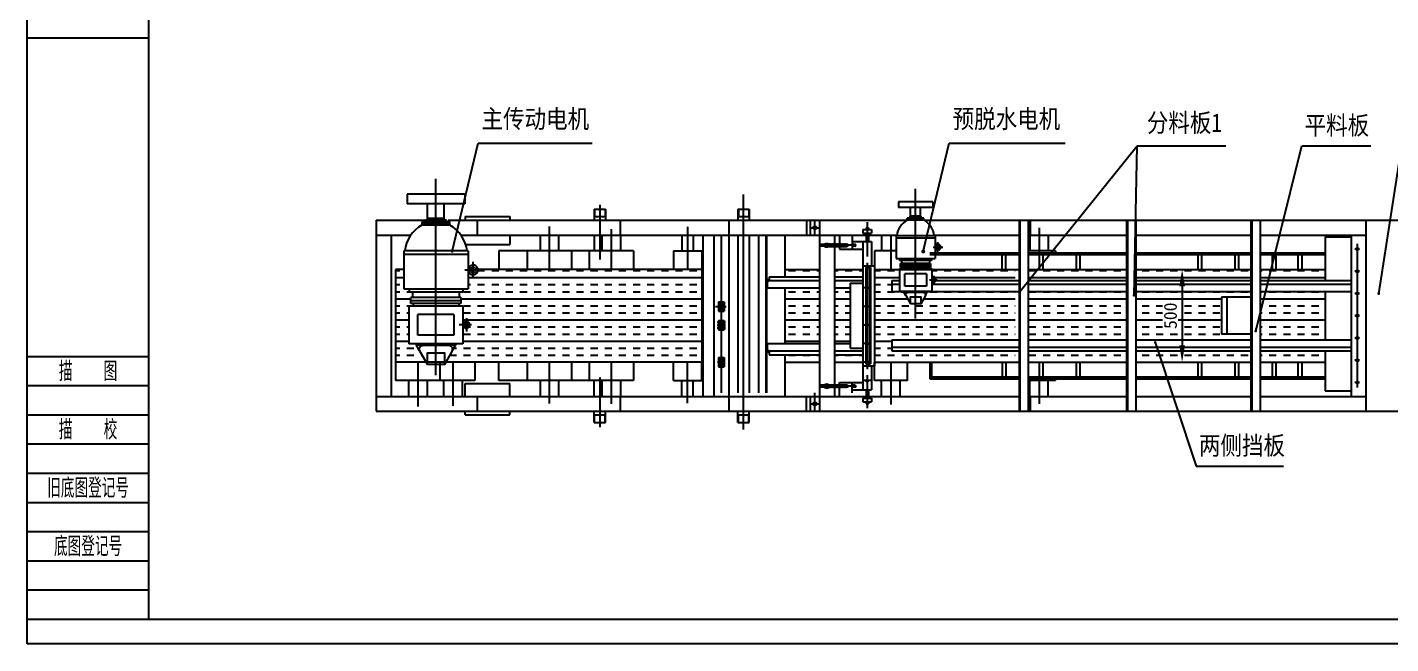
# Model space of a CAD drawing. Header units: millimetres. Extents: x 240499 to 260805, y 23743 to 31534.
# Drawn here: x 240499 to 247848, y 23743 to 27067 of the extents above; entities that cross this region are included whole.
import ezdxf
from ezdxf.enums import TextEntityAlignment as Align
from ezdxf.lldxf.tags import DXFTag

# ---------------------------------------------------------------- set-up
doc = ezdxf.new("R2010")
doc.units = ezdxf.units.MM
for name, color, linetype in [('3A', 6, 'GEN3A'), ('3中心线层', 1, 'CENTER'), ('4', 3, 'Continuous'), ('4虚线层', 6, 'DASHED'), ('6', 2, 'Continuous'), ('RAHM2', 1, 'Continuous'), ('RAHM3', 2, 'Continuous'), ('RAHM5', 7, 'Continuous'), ('TILE1', 5, 'Continuous')]:
    doc.layers.add(name, color=color, linetype=linetype)
doc.styles.add('66', font='仿宋_GB2312', dxfattribs={"width": 0.85})
doc.styles.add('HZ', font='geniso', dxfattribs={"width": 0.7, "bigfont": 'hztxt'})
tags = doc.linetypes.add('CENTER', pattern=[2, 1.25, -0.25, 0.25, -0.25]).pattern_tags.tags
tags[10:11] = [DXFTag(74, 4), DXFTag(75, 0), DXFTag(340, '0'), DXFTag(46, 1.0), DXFTag(50, 0.0), DXFTag(44, 0.0), DXFTag(45, 0.0)]
tags[8:9] = [DXFTag(74, 4), DXFTag(75, 0), DXFTag(340, '0'), DXFTag(46, 1.0), DXFTag(50, 0.0), DXFTag(44, 0.0), DXFTag(45, 0.0)]
tags[6:7] = [DXFTag(74, 4), DXFTag(75, 0), DXFTag(340, '0'), DXFTag(46, 1.0), DXFTag(50, 0.0), DXFTag(44, 0.0), DXFTag(45, 0.0)]
tags[4:5] = [DXFTag(74, 4), DXFTag(75, 0), DXFTag(340, '0'), DXFTag(46, 1.0), DXFTag(50, 0.0), DXFTag(44, 0.0), DXFTag(45, 0.0)]
tags = doc.linetypes.add('DASHED', pattern=[0.75, 0.5, -0.25]).pattern_tags.tags
tags[6:7] = [DXFTag(74, 4), DXFTag(75, 0), DXFTag(340, '0'), DXFTag(46, 1.0), DXFTag(50, 0.0), DXFTag(44, 0.0), DXFTag(45, 0.0)]
tags[4:5] = [DXFTag(74, 4), DXFTag(75, 0), DXFTag(340, '0'), DXFTag(46, 1.0), DXFTag(50, 0.0), DXFTag(44, 0.0), DXFTag(45, 0.0)]
tags = doc.linetypes.add('GEN3A', pattern=[3.75, 3, -0.75]).pattern_tags.tags
tags[6:7] = [DXFTag(74, 4), DXFTag(75, 0), DXFTag(340, '0'), DXFTag(46, 1.0), DXFTag(50, 0.0), DXFTag(44, 0.0), DXFTag(45, 0.0)]
tags[4:5] = [DXFTag(74, 4), DXFTag(75, 0), DXFTag(340, '0'), DXFTag(46, 1.0), DXFTag(50, 0.0), DXFTag(44, 0.0), DXFTag(45, 0.0)]
doc.dimstyles.new('GEN-ISO', dxfattribs={"dimscale": 7, "dimtxt": 8, "dimasz": 6, "dimexe": 3, "dimexo": 0, "dimgap": 3, "dimtad": 1, "dimdsep": 46, "dimtxsty": 'Standard', "dimcen": 0, "dimclrd": 256, "dimclre": 256, "dimclrt": 2, "dimadec": 0, "dimazin": 0, "dimtp": 0.1, "dimtm": 0.1, "dimtfac": 0.71, "dimtmove": 0, "dimatfit": 3, "dimfxl": 1, "dimtfill": 1, "dimtolj": 1, "dimtzin": 0, "dimarcsym": 0})
doc.dimstyles.new('GEN-ISO$7', dxfattribs={"dimscale": 7, "dimtxt": 8, "dimasz": 6, "dimexe": 3, "dimexo": 0, "dimgap": 3, "dimtad": 1, "dimdsep": 46, "dimtxsty": 'Standard', "dimcen": 0, "dimclrd": 256, "dimclre": 256, "dimclrt": 2, "dimadec": 0, "dimazin": 0, "dimtp": 0.1, "dimtm": 0.1, "dimtfac": 0.71, "dimtmove": 0, "dimatfit": 3, "dimldrblk": 'DOT', "dimfxl": 1, "dimtfill": 1, "dimtolj": 1, "dimtzin": 0, "dimarcsym": 0})

# ---------------------------------------------------------------- blocks, each defined once
blk = doc.blocks.new('3333333')
for p, q in [((129754, 11332), (129238, 11332)), ((129238, 11332), (129238, 11332)), ((129238, 11332), (129238, 11246)), ((129754, 11332), (129754, 11246)), ((129754, 11246), (129238, 11246)), ((129421, 11116), (129421, 11246)), ((129571, 11116), (129571, 11246)), ((129621, 11086), (129371, 11086)), ((129371, 11056), (129371, 11086)), ((129621, 11071), (129371, 11071)), ((129621, 11056), (129371, 11056)), ((129591, 11101), (129401, 11101)), ((129401, 11101), (129401, 11086)), ((129421, 11116), (129421, 11101)), ((129571, 11116), (129421, 11116)), ((129571, 11101), (129571, 11116)), ((129591, 11086), (129591, 11101)), ((129621, 11056), (129621, 11086)), ((129786, 10823), (129206, 10823)), ((129206, 10823), (129206, 10481)), ((129206, 10793), (129786, 10793)), ((129786, 10823), (129786, 10481)), ((129786, 10677), (129786, 10627)), ((129796, 10677), (129786, 10677)), ((129796, 10627), (129796, 10677)), ((129796, 10677), (129804, 10665)), ((129786, 10627), (129796, 10627)), ((129796, 10627), (129804, 10639)), ((129206, 10481), (129786, 10481)), ((129256, 10481), (129256, 10451)), ((129736, 10451), (129256, 10451)), ((129286, 10451), (129286, 10406)), ((129706, 10451), (129706, 10406)), ((129736, 10481), (129736, 10451)), ((129253, 10331), (129738, 10331)), ((129253, 10331), (129253, 9987)), ((129271, 10351), (129271, 10406)), ((129721, 10406), (129271, 10406)), ((129721, 10376), (129271, 10376)), ((129721, 10351), (129271, 10351)), ((129291, 10351), (129291, 10331)), ((129701, 10351), (129701, 10331)), ((129721, 10406), (129721, 10351)), ((129738, 10331), (129738, 9987)), ((129658, 10251), (129333, 10251)), ((129333, 10067), (129333, 10251)), ((129658, 10251), (129658, 10067)), ((129738, 10177), (129738, 10142)), ((129745, 10177), (129738, 10177)), ((129738, 10167), (129738, 10151)), ((129745, 10177), (129751, 10169)), ((129745, 10142), (129745, 10177)), ((129658, 10067), (129333, 10067)), ((129738, 10142), (129745, 10142)), ((129745, 10142), (129751, 10150)), ((129738, 9987), (129253, 9987)), ((129348, 9926), (129419, 9801)), ((129643, 9926), (129573, 9801))]:
    blk.add_line(p, q)
for points in [[(129321, 9977), (129321, 9987), (129671, 9987), (129671, 9977)], [(129419, 9801), (129419, 9906), (129573, 9906), (129573, 9801)]]:
    blk.add_lwpolyline(points, close=True)
for points in [[(129348, 9926), (129321, 9977)], [(129643, 9926), (129671, 9977)]]:
    blk.add_lwpolyline(points)
blk.add_lwpolyline([(129348, 9926), (129348, 9941, -0.414214), (129385, 9977), (129607, 9977, -0.414214), (129643, 9941), (129643, 9926)], format="xyb")
for centre, radius in [((129830, 10652), 24), ((129769, 10159), 17)]:
    blk.add_circle(centre, radius)
for centre, radius, start, end in [((129514, 10792), 300, 118.5644, 174.1616), ((129477, 10792), 300, 5.8384, 61.4356), ((129830, 10652), 44, 214.1502, 145.8498), ((129769, 10159), 31, 214.5929, 145.4071)]:
    blk.add_arc(centre, radius, start, end)
at = {"layer": '3中心线层', "ltscale": 200}
blk.add_line((129496, 9707), (129496, 11472), dxfattribs=at)
at = {"layer": '4'}
for p, q in [((129830, 10578), (129830, 10726)), ((129756, 10652), (129904, 10652)), ((129769, 10220), (129769, 10098)), ((129816, 10159), (129704, 10159))]:
    blk.add_line(p, q, dxfattribs=at)
blk = doc.blocks.new('GB-A3')
blk.add_line((25, 5), (0, 5))
blk.add_lwpolyline([(25, 5), (25, 292), (415, 292), (415, 5)], close=True)
at = {"layer": 'RAHM2'}
for p, q in [((25, 53), (0, 53)), ((25, 41), (0, 41)), ((25, 29), (0, 29)), ((25, 17), (0, 17)), ((25, 11), (0, 11))]:
    blk.add_line(p, q, dxfattribs=at)
at = {"layer": 'RAHM3'}
for p, q in [((25, 124.5), (0, 124.5)), ((25, 59), (0, 59)), ((25, 47), (0, 47)), ((25, 35), (0, 35)), ((25, 23), (0, 23))]:
    blk.add_line(p, q, dxfattribs=at)
at = {"layer": 'TILE1'}
blk.add_line((0, 0), (0, 297), dxfattribs=at)
blk.add_lwpolyline([(0, 297), (420, 297), (420, 0), (0, 0)], dxfattribs=at)
at = {"layer": 'RAHM2', "style": 'HZ', "width": 0.7}
for s, p in [('描    图', (12.5, 54)), ('描    校', (12.5, 42)), ('旧底图登记号', (12.5, 30)), ('底图登记号', (12.5, 18))]:
    blk.add_text(s, height=4, dxfattribs=at).set_placement(p, align=Align.CENTER)
at = {"layer": 'RAHM5', "style": 'HZ', "width": 0.7}
blk.add_attdef('GEN-TITLE-NR{8.15}', text='', height=7, rotation=180, dxfattribs=at).set_placement((54.84, 285.73), align=Align.MIDDLE)
blk = doc.blocks.new('_Dot')
at = {"color": 0, "linetype": 'ByBlock', "lineweight": -2}
blk.add_line((-0.5, 0), (-1, 0), dxfattribs=at)
at = {"color": 0, "linetype": 'ByBlock', "const_width": 0.5}
blk.add_lwpolyline([(-0.25, 0, 1), (0.25, 0, 1)], format="xyb", close=True, dxfattribs=at)
blk = doc.blocks.new('*D1503')
at = {"layer": '4', "lineweight": -2}
for p, q in [((246537.6, 25761.4), (246779.4, 25761.4)), ((246723.4, 25670.4), (246723.4, 25352.4)), ((246537.6, 25261.4), (246779.4, 25261.4))]:
    blk.add_line(p, q, dxfattribs=at)
at = {"layer": '4'}
for points in [[(246708.2, 25670.4), (246738.6, 25670.4), (246723.4, 25761.4)], [(246708.2, 25352.4), (246738.6, 25352.4), (246723.4, 25261.4)]]:
    blk.add_solid(points, dxfattribs=at)
at = {"layer": 'Defpoints', "color": 0}
for p in [(246537.6, 25761.4), (246537.6, 25261.4), (246723.4, 25261.4)]:
    blk.add_point(p, dxfattribs=at)
at = {"layer": '4', "color": 2, "insert": (246660.4, 25511.4), "char_height": 70, "attachment_point": 5, "rotation": 90, "bg_fill": 3, "box_fill_scale": 1.1, "bg_fill_color": 256, "bg_fill_true_color": 13158600, "bg_fill_transparency": 10345212}
blk.add_mtext('\\A1;500', dxfattribs=at)

msp = doc.modelspace()

# ---------------------------------------------------------------- hatches: boundary and pattern name
at = {"layer": '6'}
h = msp.add_hatch(dxfattribs=at)
h.set_pattern_fill('INSUL', color=256, scale=12, style=0)
h.paths.add_polyline_path([(242555.879, 25565.993), (242578.379, 25565.993), (242578.379, 25577.993), (242566.379, 25577.993), (242566.379, 25610.993), (242575.379, 25610.993), (242575.379, 25637.693), (242557.379, 25637.693), (242557.379, 25655.693), (242527.379, 25655.693), (242527.379, 25761.443), (242484.203, 25761.443), (242484.203, 25261.443), (242647.39, 25261.443), (242612.879, 25322.633), (242596.379, 25353.593), (242596.379, 25359.593), (242555.879, 25359.593)])
h = msp.add_hatch(dxfattribs=at)
h.set_pattern_fill('INSUL', color=256, scale=12, style=0)
edge = h.paths.add_edge_path()
edge.add_ellipse((242901.779, 25758.303), major_axis=(-18.668, 18.668), ratio=1, start_angle=225, end_angle=231.8309281, ccw=False)
edge.add_ellipse((242901.779, 25758.303), major_axis=(-18.668, 18.668), ratio=1, start_angle=135, end_angle=225, ccw=False)
edge.add_ellipse((242901.779, 25758.303), major_axis=(-18.668, 18.668), ratio=1, start_angle=79.1501548, end_angle=135, ccw=False)
edge.add_line((242879.931, 25743.483), (242875.379, 25743.483))
edge.add_line((242875.379, 25743.483), (242875.379, 25655.693))
edge.add_line((242875.379, 25655.693), (242845.379, 25655.693))
edge.add_line((242845.379, 25655.693), (242845.379, 25637.693))
edge.add_line((242845.379, 25637.693), (242827.379, 25637.693))
edge.add_line((242827.379, 25637.693), (242827.379, 25610.993))
edge.add_line((242827.379, 25610.993), (242836.379, 25610.993))
edge.add_line((242836.379, 25610.993), (242836.379, 25577.993))
edge.add_line((242836.379, 25577.993), (242824.379, 25577.993))
edge.add_line((242824.379, 25577.993), (242824.379, 25565.993))
edge.add_line((242824.379, 25565.993), (242846.879, 25565.993))
edge.add_line((242846.879, 25565.993), (242846.879, 25473.353))
edge.add_line((242846.879, 25473.353), (242850.167, 25473.353))
edge.add_ellipse((242865.479, 25462.793), major_axis=(13.152, 13.152), ratio=1, start_angle=405, end_angle=460.4070863, ccw=False)
edge.add_ellipse((242865.479, 25462.793), major_axis=(13.152, 13.152), ratio=1, start_angle=315, end_angle=405, ccw=False)
edge.add_ellipse((242865.479, 25462.793), major_axis=(13.152, 13.152), ratio=1, start_angle=225, end_angle=315, ccw=False)
edge.add_ellipse((242865.479, 25462.793), major_axis=(13.152, 13.152), ratio=1, start_angle=169.5929137, end_angle=225, ccw=False)
edge.add_line((242850.167, 25452.233), (242846.879, 25452.233))
edge.add_line((242846.879, 25452.233), (242846.879, 25359.593))
edge.add_line((242846.879, 25359.593), (242806.379, 25359.593))
edge.add_line((242806.379, 25359.593), (242806.379, 25353.593))
edge.add_line((242806.379, 25353.593), (242789.879, 25322.633))
edge.add_line((242789.879, 25322.633), (242755.367, 25261.443))
edge.add_line((242755.367, 25261.443), (244133.784, 25261.443))
edge.add_line((244133.784, 25261.443), (244133.784, 25761.443))
edge.add_line((244133.784, 25761.443), (242927.991, 25761.443))
h = msp.add_hatch(dxfattribs=at)
h.set_pattern_fill('DOTS', color=256, scale=40, style=0)
h.paths.add_polyline_path([(244769.284, 25761.443), (244582.284, 25761.443), (244582.284, 25721.443), (244769.284, 25721.443)])
h.paths.add_polyline_path([(245002.855, 25761.443), (244849.284, 25761.443), (244849.284, 25721.443), (245002.855, 25721.443)])
h = msp.add_hatch(dxfattribs=at)
h.set_pattern_fill('DOTS', color=256, scale=30, style=0)
h.paths.add_polyline_path([(244769.284, 25761.443), (244582.284, 25761.443), (244582.284, 25721.443), (244769.284, 25721.443)])
h.paths.add_polyline_path([(245002.855, 25761.443), (244849.284, 25761.443), (244849.284, 25721.443), (245002.855, 25721.443)])
h = msp.add_hatch(dxfattribs=at)
h.set_pattern_fill('INSUL', color=256, scale=12, style=0)
h.paths.add_polyline_path([(244769.284, 25721.443), (244769.284, 25761.443), (244582.284, 25761.443), (244582.284, 25721.443)])
h.paths.add_polyline_path([(244849.284, 25761.443), (244849.284, 25721.443), (245002.855, 25721.443), (245002.855, 25761.443)])
h.paths.add_polyline_path([(244849.284, 25661.443), (244849.284, 25361.443), (244934.082, 25361.443), (244934.082, 25661.443)])
h.paths.add_polyline_path([(244769.284, 25661.443), (244582.284, 25661.443), (244582.284, 25361.443), (244769.284, 25361.443)])
h.paths.add_polyline_path([(244582.284, 25301.443), (244582.284, 25261.443), (244769.284, 25261.443), (244769.284, 25301.443)])
h.paths.add_polyline_path([(244849.284, 25301.443), (244849.284, 25261.443), (245002.855, 25261.443), (245002.855, 25301.443)])
h = msp.add_hatch(dxfattribs=at)
h.set_pattern_fill('INSUL', color=256, scale=12, style=0)
h.paths.add_polyline_path([(245824.284, 25641.443), (245349.896, 25641.443), (245349.896, 25638.755), (245339.996, 25620.179), (245314.616, 25575.179), (245259.176, 25575.179), (245233.796, 25620.179), (245223.896, 25638.755), (245223.896, 25641.443), (245159.284, 25641.443), (245159.284, 25701.443), (245199.596, 25701.443), (245199.596, 25761.443), (245064.471, 25761.443), (245064.471, 25261.443), (245824.284, 25261.443), (245824.284, 25321.443), (245159.284, 25321.443), (245159.284, 25381.443), (245824.284, 25381.443)])
edge = h.paths.add_edge_path()
edge.add_line((245824.284, 25761.443), (245583.697, 25761.443))
edge.add_line((245583.697, 25761.443), (245374.196, 25761.443))
edge.add_line((245374.196, 25761.443), (245374.196, 25710.611))
edge.add_line((245374.196, 25710.611), (245376.169, 25710.611))
edge.add_ellipse((245385.356, 25704.275), major_axis=(7.891, 7.891), ratio=1, start_angle=405, end_angle=460.4070863, ccw=False)
edge.add_ellipse((245385.356, 25704.275), major_axis=(7.891, 7.891), ratio=1, start_angle=315, end_angle=405, ccw=False)
edge.add_ellipse((245385.356, 25704.275), major_axis=(7.891, 7.891), ratio=1, start_angle=300.3027359, end_angle=315, ccw=False)
edge.add_line((245396.15, 25701.443), (245824.284, 25701.443))
edge.add_line((245824.284, 25701.443), (245824.284, 25761.443))
h = msp.add_hatch(dxfattribs=at)
h.set_pattern_fill('INSUL', color=256, scale=12, style=0)
h.paths.add_polyline_path([(246424.284, 25381.443), (246424.284, 25641.443), (245894.284, 25641.443), (245894.284, 25381.443)])
h.paths.add_polyline_path([(246424.284, 25701.443), (246424.284, 25761.443), (245894.284, 25761.443), (245894.284, 25701.443)])
h.paths.add_polyline_path([(246424.284, 25261.443), (246424.284, 25321.443), (245894.284, 25321.443), (245894.284, 25261.443)])
h = msp.add_hatch(dxfattribs=at)
h.set_pattern_fill('INSUL', color=256, scale=12, style=0)
h.paths.add_polyline_path([(247094.284, 25701.443), (247094.284, 25761.443), (246474.284, 25761.443), (246474.284, 25701.443)])
h.paths.add_polyline_path([(246474.284, 25321.443), (246474.284, 25261.443), (247094.284, 25261.443), (247094.284, 25321.443)])
h = msp.add_hatch(dxfattribs=at)
h.set_pattern_fill('INSUL', color=256, scale=12, style=0)
h.paths.add_polyline_path([(247494.284, 25701.443), (247494.284, 25761.443), (247144.284, 25761.443), (247144.284, 25701.443)])
h = msp.add_hatch(dxfattribs=at)
h.set_pattern_fill('INSUL', color=256, scale=12, style=0)
h.paths.add_polyline_path([(246474.284, 25641.443), (246474.284, 25381.443), (247094.284, 25381.443), (247094.284, 25411.443), (246936.187, 25411.443), (246936.187, 25611.443), (247094.284, 25611.443), (247094.284, 25641.443)])
h.paths.add_polyline_path([(246607.915, 25412.277), (246607.915, 25610.61), (246712.915, 25610.61), (246712.915, 25412.277)], flags=24)
h = msp.add_hatch(dxfattribs=at)
h.set_pattern_fill('INSUL', color=256, scale=12, style=0)
h.paths.add_polyline_path([(247494.284, 25381.443), (247494.284, 25641.443), (247144.284, 25641.443), (247144.284, 25381.443)])
h = msp.add_hatch(dxfattribs=at)
h.set_pattern_fill('INSUL', color=256, scale=12, style=0)
h.paths.add_polyline_path([(247494.284, 25261.443), (247494.284, 25321.443), (247144.284, 25321.443), (247144.284, 25261.443)])

# ---------------------------------------------------------------- linework, layer by layer
for p, q in [((242379.284, 26026.443), (242644.379, 26026.443)), ((242379.284, 26026.443), (242379.284, 24996.443)), ((242766.379, 26026.443), (245240.86, 26026.443)), ((242859.284, 26046.443), (243099.284, 26046.443)), ((242859.284, 26046.443), (242859.284, 26026.443)), ((242924.284, 26026.443), (242924.284, 25946.443)), ((243099.284, 26046.443), (243099.284, 26026.443)), ((243554.738, 26086.443), (243614.738, 26086.443)), ((243554.738, 26086.443), (243554.738, 26026.443)), ((243554.738, 26046.443), (243614.738, 26046.443)), ((243614.738, 26086.443), (243614.738, 26026.443)), ((243694.284, 26026.443), (243694.284, 25946.443)), ((244279.284, 26026.443), (244279.284, 24996.443)), ((244329.284, 26086.443), (244389.284, 26086.443)), ((244329.284, 26086.443), (244329.284, 26026.443)), ((244329.284, 26086.443), (244329.284, 26026.443)), ((244329.284, 26046.443), (244389.284, 26046.443)), ((244389.284, 26086.443), (244389.284, 26026.443)), ((244699.284, 26026.443), (244699.284, 25946.443)), ((244719.284, 26026.443), (244719.284, 25946.443)), ((244769.284, 26026.443), (244769.284, 25961.443)), ((244769.284, 26026.443), (244769.284, 24996.443)), ((245332.932, 26026.443), (248094.284, 26026.443)), ((245844.284, 26026.443), (245844.284, 24996.443)), ((245894.284, 26026.443), (245894.284, 24996.443)), ((245904.284, 26026.443), (246004.284, 26026.443)), ((245904.284, 26026.443), (245904.284, 25946.443)), ((246424.284, 26026.443), (246424.284, 24996.443)), ((246474.284, 26026.443), (246474.284, 24996.443)), ((247094.284, 26026.443), (247094.284, 24996.443)), ((247144.284, 26026.443), (247144.284, 24996.443)), ((247713.413, 26026.443), (247713.413, 24996.443)), ((242379.284, 25946.443), (242565.417, 25946.443)), ((242459.284, 25946.443), (242459.284, 25076.443)), ((242837.34, 25946.443), (245020.176, 25946.443)), ((243099.284, 25946.443), (243099.284, 25896.443)), ((243262.284, 25946.443), (243262.284, 25861.443)), ((243362.284, 25946.443), (243362.284, 25861.443)), ((243554.738, 25946.443), (243554.738, 25861.443)), ((243596.284, 25946.443), (243596.284, 25861.443)), ((243696.284, 25946.443), (243696.284, 25861.443)), ((244027.284, 25946.443), (244027.284, 25861.443)), ((244087.284, 25946.443), (244087.284, 25861.443)), ((244139.284, 25946.443), (244139.284, 25076.443)), ((244199.284, 25946.443), (244199.284, 25761.443)), ((244199.284, 25946.443), (244199.284, 25076.443)), ((244482.284, 25946.443), (244482.284, 25096.443)), ((244849.284, 25946.443), (244849.284, 25076.443)), ((244875.794, 25946.443), (244875.794, 25896.443)), ((244945.076, 25946.443), (244945.076, 25871.443)), ((245002.855, 25976.443), (245049.784, 25976.443)), ((245002.855, 25976.443), (245002.855, 25956.443)), ((245002.855, 25956.443), (245049.784, 25956.443)), ((245020.176, 25986.443), (245032.176, 25986.443)), ((245020.176, 25986.443), (245020.176, 25976.443)), ((245020.176, 25956.443), (245020.176, 25911.443)), ((245032.176, 25986.443), (245032.176, 25976.443)), ((245032.176, 25956.443), (245032.176, 25911.443)), ((245032.176, 25946.443), (245186.484, 25946.443)), ((245049.784, 25976.443), (245049.784, 25956.443)), ((245103.584, 25946.443), (245103.584, 25861.443)), ((245387.307, 25946.443), (245849.284, 25946.443)), ((245894.284, 25946.443), (246004.284, 25946.443)), ((245902.084, 25947.389), (245902.084, 25861.443)), ((245904.284, 25946.443), (246429.284, 25946.443)), ((246002.084, 25946.443), (246003.697, 25946.443)), ((246002.084, 25946.443), (246002.084, 25861.443)), ((246474.284, 25946.443), (247094.284, 25946.443)), ((247144.284, 25946.443), (247713.413, 25946.443)), ((247633.991, 25946.443), (247633.991, 25076.443)), ((242862.071, 25896.443), (243099.284, 25896.443)), ((244582.284, 25941.443), (244582.284, 25721.443)), ((244875.794, 25886.443), (244875.794, 25871.443)), ((244875.794, 25871.443), (245002.855, 25871.443)), ((244945.076, 25911.443), (245049.784, 25911.443)), ((244960.087, 25896.443), (244945.076, 25896.443)), ((244960.087, 25886.443), (244945.076, 25886.443)), ((245002.855, 25911.443), (245002.855, 25111.443)), ((245049.784, 25911.443), (245049.784, 25781.443)), ((247494.284, 25936.443), (247494.284, 25701.443)), ((247494.284, 25936.443), (247633.991, 25936.443)), ((243526.786, 25861.443), (243039.784, 25861.443)), ((243039.784, 25861.443), (243039.784, 25761.443)), ((243192.786, 25861.443), (243192.786, 25761.443)), ((243431.784, 25861.443), (243431.784, 25761.443)), ((243765.784, 25861.443), (243526.786, 25861.443)), ((243526.786, 25861.443), (243526.786, 25761.443)), ((243765.784, 25861.443), (243765.784, 25761.443)), ((243981.303, 25861.443), (244134.303, 25861.443)), ((243981.303, 25861.443), (243981.303, 25761.443)), ((244134.303, 25861.443), (244134.303, 25761.443)), ((245182.496, 25861.443), (245064.471, 25861.443)), ((245064.471, 25861.443), (245064.471, 25761.443)), ((245362.812, 25851.443), (245849.284, 25851.443)), ((245362.812, 25841.443), (245849.284, 25841.443)), ((245583.697, 25841.443), (245849.284, 25841.443)), ((245752.812, 25761.443), (245752.812, 25841.443)), ((245772.812, 25761.443), (245772.812, 25841.443)), ((246041.197, 25861.443), (245894.284, 25861.443)), ((245894.284, 25851.443), (246429.284, 25851.443)), ((245894.284, 25841.443), (246429.284, 25841.443)), ((245952.812, 25841.443), (245952.812, 25761.443)), ((245972.812, 25841.443), (245972.812, 25761.443)), ((246041.197, 25861.443), (246041.197, 25851.443)), ((246074.284, 25841.443), (246429.284, 25841.443)), ((246152.812, 25841.443), (246152.812, 25761.443)), ((246172.812, 25841.443), (246172.812, 25761.443)), ((246474.284, 25851.443), (247094.284, 25851.443)), ((246474.284, 25841.443), (247094.284, 25841.443)), ((246673.697, 25841.443), (247094.284, 25841.443)), ((246807.812, 25841.443), (246807.812, 25761.443)), ((246827.812, 25841.443), (246827.812, 25761.443)), ((247007.812, 25841.443), (247007.812, 25761.443)), ((247027.812, 25841.443), (247027.812, 25761.443)), ((247144.284, 25851.443), (247494.284, 25851.443)), ((247144.284, 25841.443), (247494.284, 25841.443)), ((247144.284, 25841.443), (247494.284, 25841.443)), ((247207.812, 25841.443), (247207.812, 25761.443)), ((247227.812, 25841.443), (247227.812, 25761.443)), ((247347.812, 25841.443), (247347.812, 25761.443)), ((247367.812, 25841.443), (247367.812, 25761.443)), ((242484.203, 25761.443), (242484.203, 25261.443)), ((242527.379, 25761.443), (242484.203, 25761.443)), ((244133.784, 25761.443), (242927.991, 25761.443)), ((244133.784, 25761.443), (244133.784, 25261.443)), ((244582.284, 25761.443), (244769.284, 25761.443)), ((244849.284, 25761.443), (245002.855, 25761.443)), ((245002.855, 25781.443), (245064.471, 25781.443)), ((245017.659, 25771.443), (245042.855, 25771.443)), ((245017.659, 25771.443), (245017.659, 25251.443)), ((245037.659, 25771.443), (245037.659, 25251.443)), ((245042.855, 25771.443), (245042.855, 25251.443)), ((245064.471, 25781.443), (245064.471, 25241.443)), ((245064.471, 25761.443), (245849.284, 25761.443)), ((245583.697, 25761.443), (245849.284, 25761.443)), ((245894.284, 25761.443), (246429.284, 25761.443)), ((246474.284, 25761.443), (247093.697, 25761.443)), ((247144.284, 25761.443), (247494.284, 25761.443)), ((247494.284, 25761.443), (247494.284, 25701.443)), ((244482.284, 25661.443), (244769.284, 25661.443)), ((244487.284, 25691.443), (244487.284, 25661.443)), ((244487.284, 25661.443), (244487.284, 25691.443)), ((244492.284, 25706.443), (244497.284, 25706.443)), ((244497.284, 25721.443), (244769.284, 25721.443)), ((244497.284, 25721.443), (244497.284, 25701.443)), ((244497.284, 25701.443), (244769.284, 25701.443)), ((244582.284, 25661.443), (244582.284, 25361.443)), ((244849.284, 25721.443), (245002.855, 25721.443)), ((244849.284, 25701.443), (245002.855, 25701.443)), ((244849.284, 25661.443), (244934.082, 25661.443)), ((244934.082, 25686.443), (245002.855, 25686.443)), ((244934.082, 25686.443), (244934.082, 25336.443)), ((245159.284, 25701.443), (245199.596, 25701.443)), ((245159.284, 25701.443), (245159.284, 25641.443)), ((245159.284, 25681.443), (245199.596, 25681.443)), ((245374.196, 25681.443), (245849.284, 25681.443)), ((245396.15, 25701.443), (245849.284, 25701.443)), ((245583.697, 25681.443), (245593.201, 25681.443)), ((245894.284, 25701.443), (246429.284, 25701.443)), ((245894.284, 25681.443), (246429.284, 25681.443)), ((246474.284, 25701.443), (247093.697, 25701.443)), ((246474.284, 25681.443), (247093.697, 25681.443)), ((247144.284, 25701.443), (247633.991, 25701.443)), ((247144.284, 25681.443), (247633.991, 25681.443)), ((245159.284, 25641.443), (245223.896, 25641.443)), ((245349.896, 25641.443), (245849.284, 25641.443)), ((245894.284, 25641.443), (246429.284, 25641.443)), ((246474.284, 25641.443), (247093.697, 25641.443)), ((247094.284, 25611.443), (246936.187, 25611.443)), ((246936.187, 25611.443), (246936.187, 25411.443)), ((246964.455, 25611.443), (246964.455, 25411.443)), ((247144.284, 25641.443), (247633.991, 25641.443)), ((247494.284, 25641.443), (247494.284, 25381.443)), ((244230.284, 25486.443), (244230.284, 25436.443)), ((244248.284, 25486.443), (244248.284, 25436.443)), ((244482.284, 25361.443), (244769.284, 25361.443)), ((244487.284, 25361.443), (244487.284, 25331.443)), ((244849.284, 25361.443), (244934.082, 25361.443)), ((245159.284, 25381.443), (245159.284, 25321.443)), ((245159.284, 25381.443), (245849.284, 25381.443)), ((245894.284, 25381.443), (246429.284, 25381.443)), ((246474.284, 25381.443), (247094.284, 25381.443)), ((247094.284, 25411.443), (246936.187, 25411.443)), ((247144.284, 25381.443), (247633.991, 25381.443)), ((244230.284, 25286.443), (244230.284, 25236.443)), ((244248.284, 25286.443), (244248.284, 25236.443)), ((244492.284, 25316.443), (244497.284, 25316.443)), ((244497.284, 25321.443), (244769.284, 25321.443)), ((244497.284, 25321.443), (244497.284, 25301.443)), ((244497.284, 25301.443), (244769.284, 25301.443)), ((244582.284, 25301.443), (244582.284, 25076.443)), ((244849.284, 25321.443), (245002.855, 25321.443)), ((244849.284, 25301.443), (245002.855, 25301.443)), ((244934.082, 25336.443), (245002.855, 25336.443)), ((245159.284, 25341.443), (245849.284, 25341.443)), ((245159.284, 25321.443), (245849.284, 25321.443)), ((245894.284, 25341.443), (246429.284, 25341.443)), ((245894.284, 25321.443), (246429.284, 25321.443)), ((246474.284, 25341.443), (247094.284, 25341.443)), ((246474.284, 25321.443), (247094.284, 25321.443)), ((247144.284, 25341.443), (247633.991, 25341.443)), ((247144.284, 25321.443), (247633.991, 25321.443)), ((247494.284, 25321.443), (247494.284, 25106.443)), ((242483.786, 25261.443), (242483.786, 25161.443)), ((244133.784, 25261.443), (242484.203, 25261.443)), ((242722.784, 25261.443), (242722.784, 25161.443)), ((242911.784, 25261.443), (242911.784, 25161.443)), ((243039.784, 25161.443), (243039.784, 25261.443)), ((243192.786, 25261.443), (243192.786, 25161.443)), ((243431.784, 25261.443), (243431.784, 25161.443)), ((243526.786, 25261.443), (243526.786, 25161.443)), ((243765.784, 25261.443), (243765.784, 25161.443)), ((243981.303, 25161.443), (243981.303, 25261.443)), ((244134.303, 25161.443), (244134.303, 25261.443)), ((244199.284, 25261.443), (244199.284, 25076.443)), ((244582.284, 25261.443), (244769.284, 25261.443)), ((244849.284, 25261.443), (245002.855, 25261.443)), ((245002.855, 25241.443), (245064.471, 25241.443)), ((245017.659, 25251.443), (245042.855, 25251.443)), ((245049.784, 25241.443), (245049.784, 25111.443)), ((245064.471, 25261.443), (245849.284, 25261.443)), ((245064.471, 25161.443), (245064.471, 25261.443)), ((245242.697, 25161.443), (245242.696, 25261.443)), ((245362.812, 25261.443), (245362.812, 25171.443)), ((245372.812, 25261.443), (245372.812, 25181.443)), ((245752.812, 25261.443), (245752.812, 25181.443)), ((245772.812, 25261.443), (245772.812, 25181.443)), ((245894.284, 25261.443), (246429.284, 25261.443)), ((245952.812, 25261.443), (245952.812, 25181.443)), ((245972.812, 25261.443), (245972.812, 25181.443)), ((246152.812, 25261.443), (246152.812, 25181.443)), ((246172.812, 25261.443), (246172.812, 25181.443)), ((246474.284, 25261.443), (247094.284, 25261.443)), ((246807.812, 25261.443), (246807.812, 25181.443)), ((246827.812, 25261.443), (246827.812, 25181.443)), ((247007.812, 25261.443), (247007.812, 25181.443)), ((247027.812, 25261.443), (247027.812, 25181.443)), ((247144.284, 25261.443), (247494.284, 25261.443)), ((247207.812, 25261.443), (247207.812, 25181.443)), ((247227.812, 25261.443), (247227.812, 25181.443)), ((247347.812, 25261.443), (247347.812, 25181.443)), ((247367.812, 25261.443), (247367.812, 25181.443)), ((242722.784, 25161.443), (242483.786, 25161.443)), ((242553.284, 25161.443), (242553.284, 25076.443)), ((242653.284, 25161.443), (242653.284, 25076.443)), ((242911.784, 25161.443), (242672.786, 25161.443)), ((242742.284, 25161.443), (242742.284, 25076.443)), ((242842.284, 25161.443), (242842.284, 25076.443)), ((242859.284, 25146.443), (243099.284, 25146.443)), ((242859.284, 25076.443), (242859.284, 25146.443)), ((243526.786, 25161.443), (243039.784, 25161.443)), ((243099.284, 25076.443), (243099.284, 25146.443)), ((243431.784, 25161.443), (243192.786, 25161.443)), ((243262.284, 25161.443), (243262.284, 25076.443)), ((243362.284, 25161.443), (243362.284, 25076.443)), ((243765.784, 25161.443), (243526.786, 25161.443)), ((243554.738, 25076.443), (243554.738, 25161.443)), ((243596.284, 25161.443), (243596.284, 25076.443)), ((243696.284, 25161.443), (243696.284, 25076.443)), ((243981.303, 25161.443), (244134.303, 25161.443)), ((244027.284, 25076.443), (244027.284, 25161.443)), ((244087.284, 25076.443), (244087.284, 25161.443)), ((244875.794, 25151.443), (245002.855, 25151.443)), ((244875.794, 25136.443), (244875.794, 25151.443)), ((244939.784, 25151.443), (245002.855, 25151.443)), ((244945.076, 25096.443), (244945.076, 25151.443)), ((244960.087, 25136.443), (244945.076, 25136.443)), ((245242.697, 25161.443), (245064.471, 25161.443)), ((245103.584, 25076.443), (245103.584, 25161.443)), ((245203.584, 25076.443), (245203.584, 25161.443)), ((245362.812, 25181.443), (245503.697, 25181.443)), ((245362.812, 25181.443), (245849.284, 25181.443)), ((245362.812, 25171.443), (245849.284, 25171.443)), ((245583.697, 25181.443), (245849.284, 25181.443)), ((245894.284, 25181.443), (246429.284, 25181.443)), ((245894.284, 25181.443), (246003.697, 25181.443)), ((245894.284, 25171.443), (246429.284, 25171.443)), ((246041.197, 25161.443), (245894.284, 25161.443)), ((245902.084, 25076.443), (245902.084, 25161.443)), ((246002.084, 25076.443), (246002.084, 25161.443)), ((246041.197, 25161.443), (246041.197, 25171.443)), ((246074.284, 25181.443), (246429.284, 25181.443)), ((246474.284, 25181.443), (247094.284, 25181.443)), ((246474.284, 25181.443), (246488.697, 25181.443)), ((246474.284, 25171.443), (247094.284, 25171.443)), ((246673.697, 25181.443), (247094.284, 25181.443)), ((247144.284, 25181.443), (247494.284, 25181.443)), ((247144.284, 25181.443), (247494.284, 25181.443)), ((247144.284, 25171.443), (247494.284, 25171.443)), ((242379.284, 25076.443), (245020.176, 25076.443)), ((242924.284, 25076.443), (242924.284, 24996.443)), ((243694.284, 25076.443), (243694.284, 24996.443)), ((244699.284, 24996.443), (244699.284, 25076.443)), ((244719.284, 25076.443), (244719.284, 24996.443)), ((244769.284, 25081.443), (244769.284, 24996.443)), ((244875.794, 25076.443), (244875.794, 25126.443)), ((244960.087, 25126.443), (244945.076, 25126.443)), ((244945.076, 25111.443), (245049.784, 25111.443)), ((245002.855, 25066.443), (245002.855, 25046.443)), ((245002.855, 25066.443), (245049.784, 25066.443)), ((245020.176, 25111.443), (245020.176, 25066.443)), ((245032.176, 25111.443), (245032.176, 25066.443)), ((245032.176, 25076.443), (245849.284, 25076.443)), ((245049.784, 25066.443), (245049.784, 25046.443)), ((245894.284, 25076.443), (246429.284, 25076.443)), ((245904.284, 25076.443), (245904.284, 24996.443)), ((246474.284, 25076.443), (247094.284, 25076.443)), ((247144.284, 25076.443), (247713.413, 25076.443)), ((247494.284, 25106.443), (247633.991, 25106.443)), ((242379.284, 24996.443), (248094.284, 24996.443)), ((242859.284, 24976.443), (242859.284, 24996.443)), ((243099.284, 24976.443), (243099.284, 24996.443)), ((243554.738, 24936.443), (243554.738, 24996.443)), ((243614.738, 24936.443), (243614.738, 24996.443)), ((244329.284, 24936.443), (244329.284, 24996.443)), ((244329.284, 24936.443), (244329.284, 24996.443)), ((244389.284, 24936.443), (244389.284, 24996.443)), ((245002.855, 25046.443), (245049.784, 25046.443)), ((245020.176, 25046.443), (245020.176, 25036.443)), ((245020.176, 25036.443), (245032.176, 25036.443)), ((245032.176, 25046.443), (245032.176, 25036.443)), ((245904.284, 24996.443), (246004.284, 24996.443)), ((242859.284, 24976.443), (243099.284, 24976.443)), ((243554.738, 24976.443), (243614.738, 24976.443)), ((243554.738, 24936.443), (243614.738, 24936.443)), ((244329.284, 24976.443), (244389.284, 24976.443)), ((244329.284, 24936.443), (244389.284, 24936.443))]:
    msp.add_line(p, q)
for centre, radius in [((244744.284, 25986.443), 9), ((245025.785, 25661.443), 6), ((245025.785, 25561.443), 6), ((245025.785, 25561.443), 6), ((245025.785, 25561.443), 6), ((245025.785, 25461.443), 6), ((245025.785, 25461.443), 6), ((245025.785, 25361.443), 6), ((245025.785, 25361.443), 6), ((245025.785, 25361.443), 6), ((245025.785, 25261.443), 6), ((245025.785, 25261.443), 6), ((245025.785, 25261.443), 6), ((245025.785, 25161.443), 6), ((245025.785, 25161.443), 6), ((244744.284, 25036.443), 9)]:
    msp.add_circle(centre, radius)
for centre, start, end in [((244492.284, 25696.443), 90, 180), ((244497.284, 25691.443), 90, 180), ((244492.284, 25326.443), 180, 270), ((244497.284, 25331.443), 180, 270)]:
    msp.add_arc(centre, 10, start, end)
msp.add_ellipse((244960.087, 25891.443), major_axis=(0, -5), ratio=0.8, start_param=0, end_param=3.14159265)
at = {"extrusion": (0, 0, -1)}
msp.add_ellipse((244960.087, 25131.443), major_axis=(0, -5), ratio=0.8, start_param=3.14159265, end_param=6.28318531, dxfattribs=at)
at = {"layer": '3A', "ltscale": 10}
for p, q in [((245849.284, 26026.443), (245849.284, 24996.443)), ((246429.284, 26026.443), (246429.284, 24996.443)), ((247099.284, 26026.443), (247099.284, 24996.443)), ((244966.178, 25891.443), (244770.481, 25891.443)), ((244775.954, 25896.443), (244775.954, 25886.443)), ((244918.518, 25896.443), (244775.954, 25896.443)), ((244918.518, 25886.443), (244775.954, 25886.443)), ((244821.76, 25896.443), (244821.76, 25886.443)), ((244775.954, 25126.443), (244775.954, 25136.443)), ((244918.518, 25136.443), (244775.954, 25136.443)), ((244821.76, 25126.443), (244821.76, 25136.443)), ((244966.178, 25131.443), (244770.481, 25131.443)), ((244918.518, 25126.443), (244775.954, 25126.443))]:
    msp.add_line(p, q, dxfattribs=at)
for centre in [(244821.76, 25891.443), (244829.292, 25891.443), (244836.824, 25891.443), (244844.357, 25891.443), (244851.889, 25891.443), (244859.421, 25891.443), (244866.953, 25891.443), (244874.485, 25891.443), (244882.017, 25891.443), (244889.549, 25891.443), (244897.082, 25891.443), (244904.614, 25891.443), (244912.146, 25891.443), (244821.76, 25131.443), (244829.292, 25131.443), (244836.824, 25131.443), (244844.357, 25131.443), (244851.889, 25131.443), (244859.421, 25131.443), (244866.953, 25131.443), (244874.485, 25131.443), (244882.017, 25131.443), (244889.549, 25131.443), (244897.082, 25131.443), (244904.614, 25131.443), (244912.146, 25131.443)]:
    msp.add_circle(centre, 7.532, dxfattribs=at)
msp.add_ellipse((244807.771, 25891.443), major_axis=(-13.99, 0), ratio=0.73823472, dxfattribs=at)
msp.add_ellipse((244918.518, 25891.443), major_axis=(0, -5), ratio=0.8, start_param=0, end_param=3.14159265, dxfattribs=at)
at = {"layer": '3A', "ltscale": 10, "extrusion": (0, 0, -1)}
msp.add_ellipse((244807.771, 25131.443), major_axis=(-13.99, 0), ratio=0.73823472, dxfattribs=at)
msp.add_ellipse((244918.518, 25131.443), major_axis=(0, -5), ratio=0.8, start_param=3.14159265, end_param=6.28318531, dxfattribs=at)
at = {"layer": '3中心线层', "ltscale": 60}
for p, q in [((244359.284, 24898.478), (244359.284, 26165.463)), ((245286.896, 25496.307), (245286.896, 26196.547)), ((243584.738, 26109.172), (243584.738, 25815.342)), ((244744.284, 25946.443), (244744.284, 26026.443)), ((243312.284, 25992.942), (243312.284, 25761.443)), ((243646.284, 25978.379), (243646.284, 25761.443)), ((244057.284, 25990.465), (244057.284, 25761.443)), ((244719.284, 25986.443), (244769.284, 25986.443)), ((245153.584, 25946.443), (245153.584, 25761.443)), ((245952.084, 25985.858), (245952.084, 25761.443)), ((247680.074, 25871.443), (247654.689, 25871.443)), ((247667.381, 25898.846), (247667.381, 25124.04)), ((245025.785, 25796.759), (245025.785, 25224.155)), ((247680.074, 25751.443), (247654.689, 25751.443)), ((245042.855, 25661.443), (245002.855, 25661.443)), ((244225.749, 25576.443), (244252.879, 25576.443)), ((244230.284, 25586.443), (244230.284, 25536.443)), ((244248.284, 25586.443), (244248.284, 25536.443)), ((247680.074, 25631.443), (247654.689, 25631.443)), ((244208.958, 25561.443), (244266.316, 25561.443)), ((244226.121, 25546.443), (244253.157, 25546.443)), ((245042.855, 25561.443), (245002.855, 25561.443)), ((245042.855, 25561.443), (245002.855, 25561.443)), ((245042.855, 25561.443), (245002.855, 25561.443)), ((247680.074, 25511.443), (247654.689, 25511.443)), ((244216.374, 25476.443), (244262.712, 25476.443)), ((244216.374, 25461.443), (244262.712, 25461.443)), ((244216.374, 25446.443), (244262.712, 25446.443)), ((244225.749, 25476.443), (244252.879, 25476.443)), ((244226.121, 25446.443), (244253.157, 25446.443)), ((244230.284, 25486.443), (244230.284, 25436.443)), ((244248.284, 25486.443), (244248.284, 25436.443)), ((245042.855, 25461.443), (245002.855, 25461.443)), ((245042.855, 25461.443), (245002.855, 25461.443)), ((245042.855, 25361.443), (245002.855, 25361.443)), ((245042.855, 25361.443), (245002.855, 25361.443)), ((245042.855, 25361.443), (245002.855, 25361.443)), ((247680.074, 25391.443), (247654.689, 25391.443)), ((244230.284, 25286.443), (244230.284, 25236.443)), ((244248.284, 25286.443), (244248.284, 25236.443)), ((242603.284, 25261.443), (242603.284, 25021.924)), ((242792.284, 25261.443), (242792.284, 25026.11)), ((243312.284, 25261.443), (243312.284, 25038.37)), ((243646.284, 25261.443), (243646.284, 25036.621)), ((244057.284, 25039.478), (244057.284, 25261.443)), ((244258.859, 25261.443), (244218.498, 25261.443)), ((244225.749, 25276.443), (244252.879, 25276.443)), ((244226.121, 25246.443), (244253.157, 25246.443)), ((245042.855, 25261.443), (245002.855, 25261.443)), ((245042.855, 25261.443), (245002.855, 25261.443)), ((245042.855, 25261.443), (245002.855, 25261.443)), ((245153.584, 25261.443), (245153.584, 25032.491)), ((245952.084, 25261.443), (245952.084, 25036.289)), ((247680.074, 25271.443), (247654.689, 25271.443)), ((243584.738, 25177.666), (243584.738, 24910.313)), ((245042.855, 25161.443), (245002.855, 25161.443)), ((245042.855, 25161.443), (245002.855, 25161.443)), ((247680.074, 25151.443), (247654.689, 25151.443)), ((244744.284, 24996.443), (244744.284, 25096.443)), ((244719.284, 25036.443), (244769.284, 25036.443))]:
    msp.add_line(p, q, dxfattribs=at)
at = {"layer": '3中心线层'}
for p, q in [((245026.176, 26016.333), (245026.176, 25831.443)), ((245026.176, 25191.443), (245026.176, 25013.236))]:
    msp.add_line(p, q, dxfattribs=at)
at = {"layer": '4'}
for p, q in [((243556.738, 26086.443), (243556.738, 26046.443)), ((243612.738, 26086.443), (243612.738, 26046.443)), ((244331.284, 26086.443), (244331.284, 26046.443)), ((244387.284, 26086.443), (244387.284, 26046.443)), ((243556.738, 24936.443), (243556.738, 24976.443)), ((243612.738, 24936.443), (243612.738, 24976.443)), ((244331.284, 24936.443), (244331.284, 24976.443)), ((244387.284, 24936.443), (244387.284, 24976.443))]:
    msp.add_line(p, q, dxfattribs=at)
at = {"layer": '4虚线层', "ltscale": 100}
for p, q in [((244239.284, 25946.443), (244239.284, 25096.443)), ((244329.284, 25946.443), (244329.284, 25096.443)), ((244389.284, 25946.443), (244389.284, 25096.443)), ((244439.284, 25946.443), (244439.284, 25096.443)), ((244479.284, 25946.443), (244479.284, 25096.443)), ((244199.284, 25761.443), (244199.284, 25261.443)), ((244224.284, 25586.443), (244254.284, 25586.443)), ((244224.284, 25586.443), (244224.284, 25536.443)), ((244236.784, 25586.443), (244236.784, 25536.443)), ((244241.784, 25586.443), (244241.784, 25536.443)), ((244254.284, 25586.443), (244254.284, 25536.443)), ((244224.284, 25536.443), (244254.284, 25536.443)), ((244224.284, 25486.443), (244254.284, 25486.443)), ((244224.284, 25486.443), (244224.284, 25436.443)), ((244224.284, 25436.443), (244254.284, 25436.443)), ((244236.784, 25486.443), (244236.784, 25436.443)), ((244241.784, 25486.443), (244241.784, 25436.443)), ((244254.284, 25486.443), (244254.284, 25436.443)), ((244224.284, 25286.443), (244254.284, 25286.443)), ((244224.284, 25286.443), (244224.284, 25236.443)), ((244236.784, 25286.443), (244236.784, 25236.443)), ((244241.784, 25286.443), (244241.784, 25236.443)), ((244254.284, 25286.443), (244254.284, 25236.443)), ((244224.284, 25236.443), (244254.284, 25236.443))]:
    msp.add_line(p, q, dxfattribs=at)
for centre in [(244230.284, 25576.443), (244248.284, 25576.443), (244230.284, 25546.443), (244248.284, 25546.443), (244230.284, 25476.443), (244230.284, 25446.443), (244248.284, 25476.443), (244248.284, 25446.443), (244230.284, 25276.443), (244230.284, 25246.443), (244248.284, 25276.443), (244248.284, 25246.443)]:
    msp.add_circle(centre, 3, dxfattribs=at)
at = {"layer": '6'}
for centre in [(247667.381, 25871.443), (247667.381, 25751.443), (247667.381, 25631.443), (247667.381, 25511.443), (247667.381, 25391.443), (247667.381, 25271.443), (247667.381, 25151.443)]:
    msp.add_circle(centre, 6, dxfattribs=at)

# ---------------------------------------------------------------- block references
for name, p, xscale, yscale, zscale in [('GB-A3', (240498.621, 23742.649), 26.23264579566239, 26.23264579584065, 26.23264579584001), ('3333333', (165003.833, 19367.214), 0.6000000000058208, 0.6000000000003638, 0.6), ('3333333', (198668.369, 22046.927), 0.3600000000005821, 0.3599999999987631, 0.36)]:
    msp.add_blockref(name, p, dxfattribs=dict(xscale=xscale, yscale=yscale, zscale=zscale))

# ---------------------------------------------------------------- texts
at = {"layer": '6', "char_height": 100, "width": 3637.17808, "attachment_point": 1, "style": '66'}
for s, insert in [('主传动电机', (242947.238, 26623.214)), ('预脱水电机', (245486.457, 26623.214)), ('分料板1', (246533.256, 26602.645)), ('平料板', (247383.67, 26588.569)), ('两侧挡板', (246813.8, 24862.109))]:
    msp.add_mtext(s, dxfattribs=dict(at, insert=insert))

# ---------------------------------------------------------------- leaders
at = {"layer": '4'}
for points, override in [([(242788.604, 25857.887), (242928.199, 26442.604), (243542.999, 26442.604)], {"dimasz": 2, "dimtad": 0}), ([(245327.823, 25857.887), (245467.417, 26442.604), (246092.263, 26442.604)], {"dimasz": 3, "dimtad": 0}), ([(245850.051, 25644.635), (246481.496, 26428)], {"dimasz": 2, "dimtad": 0}), ([(246464.064, 25621.513), (246481.496, 26428), (246959.054, 26428)], {"dimasz": 2, "dimtad": 0}), ([(247119.879, 25428.595), (247368.59, 26427.025), (247740.423, 26427.025)], {"dimasz": 2, "dimtad": 0}), ([(247782.885, 25630.443), (247908.266, 26427.366), (248292.707, 26427.366)], {"dimasz": 2, "dimtad": 0}), ([(246577.909, 25368.003), (246798.721, 24700.564), (247269.681, 24700.564)], {"dimasz": 2, "dimtad": 0})]:
    msp.add_leader(points, dimstyle='GEN-ISO$7', override=override, dxfattribs=at)

# ---------------------------------------------------------------- next in the draw order: dimensions: what is measured, and where the dimension line sits
dim = msp.add_linear_dim(base=(246723.415, 25261.443), p1=(246537.634, 25761.443), p2=(246537.634, 25261.443), angle=90, dimstyle='GEN-ISO', override={"dimtxt": 10, "dimasz": 13, "dimexe": 8, "dimgap": 4}, dxfattribs=at)
dim.commit()
dim.dimension.update_dxf_attribs({"geometry": '*D1503', "text_midpoint": (246660.415, 25511.443)})

doc.saveas('drawing.dxf')
